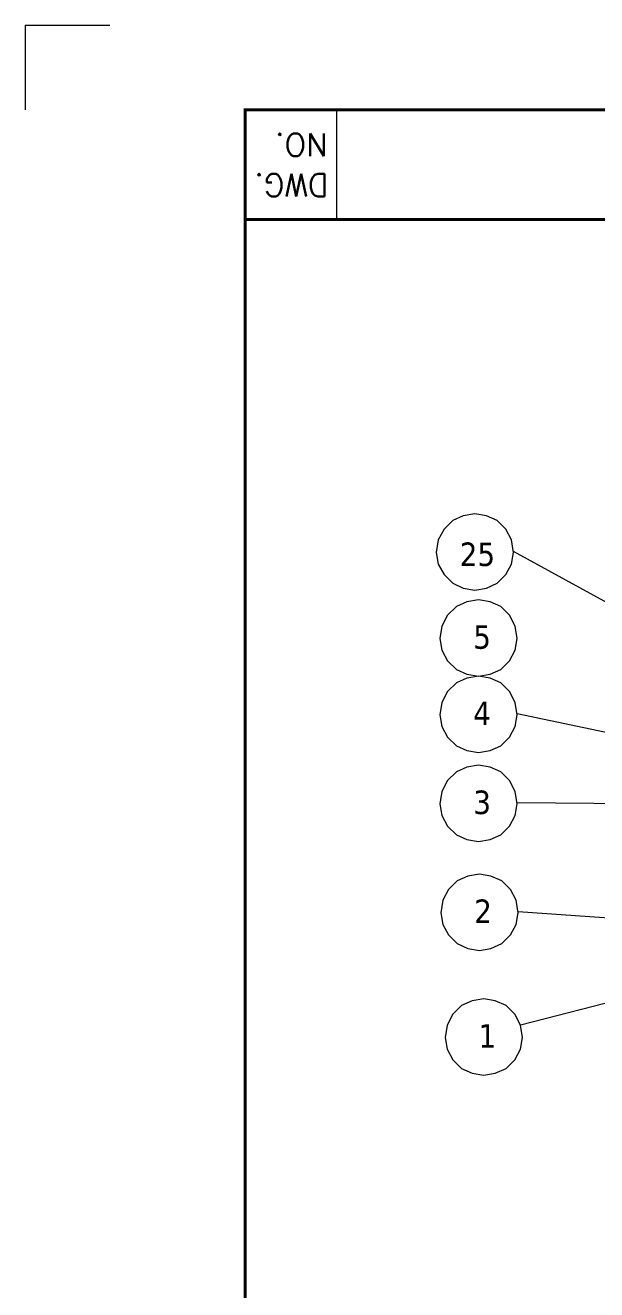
# Model space of a CAD drawing. Header units: millimetres. Extents: x 13152 to 35014, y -6229 to -226.
# Drawn here: x 19290 to 20202, y -2246 to -226 of the extents above; entities that cross this region are included whole.
import ezdxf

# ---------------------------------------------------------------- set-up
doc = ezdxf.new("R2010")
doc.units = ezdxf.units.MM
doc.header["$LTSCALE"] = 4
doc.layers.add('1', color=12, linetype='Continuous')
doc.layers.add('2', color=3, linetype='Continuous')
doc.layers.add('paper', color=254, linetype='Continuous', plot=False)
doc.layers.add('铁心', color=3, linetype='Continuous', lineweight=0)
doc.styles.add('ROMANS', font='romans.shx', dxfattribs={"bigfont": 'whgtxt.shx'})
doc.styles.add('Tahoma$001', font='tahoma.ttf', dxfattribs={"height": 2.159784})

msp = doc.modelspace()

# ---------------------------------------------------------------- linework, layer by layer
at = {"layer": '1', "color": 0, "lineweight": 40}
msp.add_line((19640.94, -536.16), (20828.77, -536.16), dxfattribs=at)
at = {"layer": '1', "color": 0, "lineweight": 40, "const_width": 4.72}
msp.add_lwpolyline([(19640.94, -4086.14), (24824.19, -4086.14), (24824.19, -360.68), (19640.94, -360.68), (19640.94, -4086.14)], dxfattribs=at)
at = {"layer": '2', "lineweight": 13}
msp.add_line((19786.72, -360.68), (19786.72, -536.16), dxfattribs=at)
at = {"layer": 'paper', "lineweight": 13}
for q in [(19289.99, -360.68), (19424.97, -225.7)]:
    msp.add_line((19289.99, -225.7), q, dxfattribs=at)
at = {"layer": '铁心', "lineweight": 13}
for points in [[(20069.82, -1068.03), (20066.51, -1048.15), (20057.47, -1030.99), (20043.62, -1017.13), (20026.45, -1009.6), (20008.08, -1006.29), (19989.4, -1009.6), (19972.54, -1017.13), (19958.68, -1030.99), (19949.34, -1048.15), (19946.33, -1068.03), (19949.34, -1086.71), (19958.68, -1103.57), (19972.54, -1117.43), (19989.4, -1125.26), (20008.08, -1128.27), (20026.45, -1125.26), (20043.62, -1117.43), (20057.47, -1103.57), (20066.51, -1086.71)], [(20075.62, -1205.69), (20072.31, -1185.82), (20063.27, -1168.65), (20049.42, -1154.79), (20032.25, -1147.26), (20013.88, -1143.95), (19995.2, -1147.26), (19978.34, -1154.79), (19964.48, -1168.65), (19955.15, -1185.82), (19952.13, -1205.69), (19955.15, -1224.37), (19964.48, -1241.23), (19978.34, -1255.09), (19995.2, -1262.92), (20013.88, -1265.93), (20032.25, -1262.92), (20049.42, -1255.09), (20063.27, -1241.23), (20072.31, -1224.37)], [(20075.62, -1327.68), (20072.31, -1307.8), (20063.27, -1290.63), (20049.42, -1276.77), (20032.25, -1269.24), (20013.88, -1265.93), (19995.2, -1269.24), (19978.34, -1276.77), (19964.48, -1290.63), (19955.15, -1307.8), (19952.13, -1327.68), (19955.15, -1346.35), (19964.48, -1363.22), (19978.34, -1377.07), (19995.2, -1384.9), (20013.88, -1387.91), (20032.25, -1384.9), (20049.42, -1377.07), (20063.27, -1363.22), (20072.31, -1346.35)], [(20075.62, -1469.91), (20072.31, -1450.03), (20063.27, -1432.86), (20049.42, -1419.01), (20032.25, -1411.48), (20013.88, -1408.17), (19995.2, -1411.48), (19978.34, -1419.01), (19964.48, -1432.86), (19955.15, -1450.03), (19952.13, -1469.91), (19955.15, -1488.58), (19964.48, -1505.45), (19978.34, -1519.3), (19995.2, -1527.13), (20013.88, -1530.15), (20032.25, -1527.13), (20049.42, -1519.3), (20063.27, -1505.45), (20072.31, -1488.58)], [(20077.07, -1644.03), (20073.75, -1624.15), (20064.72, -1606.98), (20050.86, -1593.13), (20033.7, -1585.6), (20015.32, -1582.28), (19996.65, -1585.6), (19979.78, -1593.13), (19965.93, -1606.98), (19956.59, -1624.15), (19953.58, -1644.03), (19956.59, -1662.7), (19965.93, -1679.57), (19979.78, -1693.42), (19996.65, -1701.25), (20015.32, -1704.27), (20033.7, -1701.25), (20050.86, -1693.42), (20064.72, -1679.57), (20073.75, -1662.7)], [(20083.96, -1843.32), (20080.64, -1823.44), (20071.61, -1806.28), (20057.75, -1792.42), (20040.59, -1784.89), (20022.21, -1781.58), (20003.54, -1784.89), (19986.67, -1792.42), (19972.82, -1806.28), (19963.48, -1823.44), (19960.47, -1843.32), (19963.48, -1862), (19972.82, -1878.86), (19986.67, -1892.72), (20003.54, -1900.55), (20022.21, -1903.56), (20040.59, -1900.55), (20057.75, -1892.72), (20071.61, -1878.86), (20080.64, -1862)]]:
    msp.add_lwpolyline(points, close=True, dxfattribs=at)
for points in [[(20448.84, -1274.33), (20069.59, -1066.67), (20069.59, -1066.67)], [(20554.47, -1426.98), (20075.39, -1326.31), (20075.39, -1326.31)], [(20747.74, -1474), (20075.39, -1468.54), (20075.39, -1468.54)], [(20481.65, -1670.64), (20076.84, -1642.66), (20076.84, -1642.66)], [(20582.5, -1694.93), (20080.64, -1823.44), (20080.64, -1823.44)]]:
    msp.add_lwpolyline(points, dxfattribs=at)

# ---------------------------------------------------------------- texts
at = {"layer": '2', "lineweight": 13, "style": 'ROMANS'}
for s, p in [('NO.', (19772.94, -398.42)), ('DWG.', (19774.24, -463.07))]:
    msp.add_text(s, height=36.445, rotation=180, dxfattribs=at).set_placement(p)
at = {"layer": '铁心', "lineweight": 13, "style": 'Tahoma$001'}
for s, height, p in [('25', 37.589, (19983.73, -1089.91)), ('5', 37.59, (20005.39, -1222.12)), ('4', 37.59, (20005.39, -1344.1)), ('3', 37.59, (20005.39, -1486.33)), ('2', 37.59, (20006.84, -1660.45)), ('1', 37.59, (20013.73, -1859.75))]:
    msp.add_text(s, height=height, dxfattribs=at).set_placement(p)

doc.saveas('drawing.dxf')
